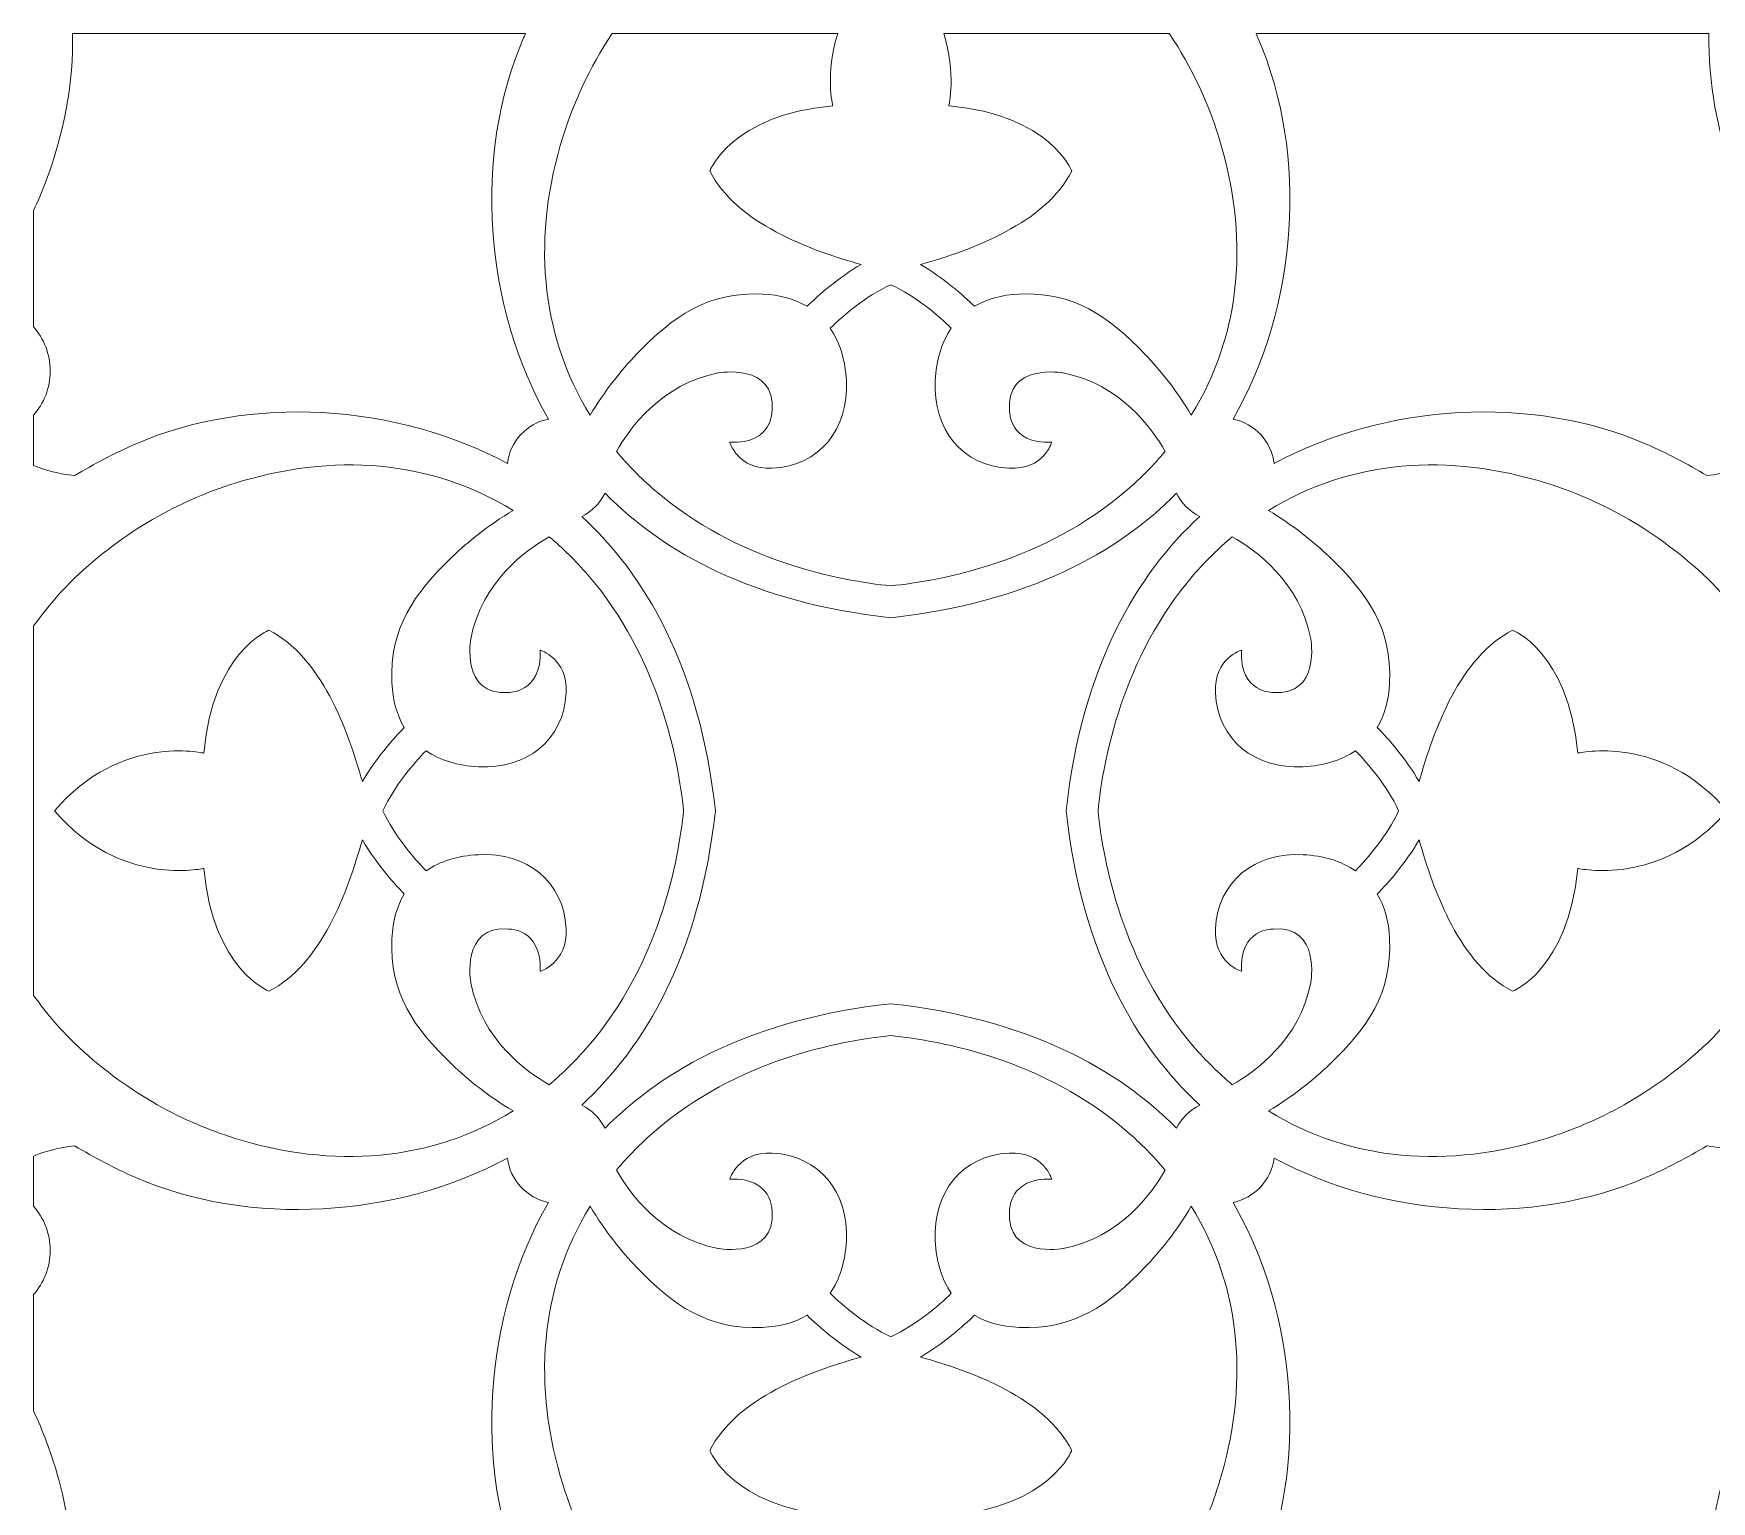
# Model space of a CAD drawing. Header units: millimetres. Extents: x -1200 to 1200, y -590 to 590.
# Drawn here: x -1200 to -720.7, y 170.7 to 590 of the extents above; entities that cross this region are included whole.
import ezdxf

# ---------------------------------------------------------------- set-up
doc = ezdxf.new("R2010")
doc.units = ezdxf.units.MM
doc.header["$MEASUREMENT"] = 0
doc.layers.add('Layer 1', color=7, linetype='Continuous')

msp = doc.modelspace()

# ---------------------------------------------------------------- linework, layer by layer
at = {"layer": 'Layer 1', "color": 250, "lineweight": 20}
for points, knots in [([(-1059.5195, 589.9783), (-1059.5195, 589.9783), (-1188.8928, 589.9783), (-1188.8928, 589.9783), (-1188.6771, 576.0574), (-1191.245, 561.8241), (-1196.3308, 548.2592), (-1197.4504, 545.2726), (-1198.6911, 542.3175), (-1200.0497, 539.4061), (-1200.0497, 539.4061), (-1200.0497, 506.2247), (-1200.0497, 506.2247), (-1197.0976, 502.8496), (-1195.3066, 498.4297), (-1195.3066, 493.5927), (-1195.3066, 488.7557), (-1197.0965, 484.3357), (-1200.0497, 480.9606), (-1200.0497, 480.9606), (-1200.0497, 466.6296), (-1200.0497, 466.6296), (-1196.6348, 465.2076), (-1192.7419, 464.1954), (-1188.305, 463.7234), (-1182.7504, 467.0619), (-1176.8999, 470.1402), (-1170.8064, 472.7819), (-1138.2894, 486.8849), (-1096.4674, 484.3388), (-1064.7009, 467.2023), (-1063.9128, 473.5326), (-1059.125, 478.6219), (-1052.951, 479.866), (-1071.4514, 511.9457), (-1074.5704, 555.27), (-1060.0626, 588.7413), (-1059.8836, 589.1543), (-1059.7036, 589.5674), (-1059.5195, 589.9783)], [0, 0, 0, 0, 0.07692308, 0.07692308, 0.07692308, 0.15384615, 0.15384615, 0.15384615, 0.23076923, 0.23076923, 0.23076923, 0.30769231, 0.30769231, 0.30769231, 0.38461538, 0.38461538, 0.38461538, 0.46153846, 0.46153846, 0.46153846, 0.53846154, 0.53846154, 0.53846154, 0.61538462, 0.61538462, 0.61538462, 0.69230769, 0.69230769, 0.69230769, 0.76923077, 0.76923077, 0.76923077, 0.84615385, 0.84615385, 0.84615385, 0.92307692, 0.92307692, 0.92307692, 1, 1, 1, 1]), ([(-970.3046, 589.9783), (-970.3046, 589.9783), (-1034.7436, 589.9783), (-1034.7436, 589.9783), (-1041.3751, 580.0155), (-1045.8335, 570.0495), (-1048.7765, 560.6634), (-1057.6311, 532.435), (-1055.5168, 504.3398), (-1041.0294, 480.9728), (-1036.8477, 488.0253), (-1032.1697, 493.8134), (-1027.7663, 498.4062), (-1017.3344, 509.2887), (-1007.4335, 516.2833), (-991.8507, 515.5895), (-986.8301, 515.3646), (-982.5711, 514.1409), (-979.0972, 512.0729), (-975.7209, 515.3403), (-970.1775, 520.2108), (-963.6293, 524.0448), (-978.489, 528.1707), (-999.3091, 535.8184), (-1006.8528, 550.7291), (-1006.8528, 550.7291), (-1000.8222, 566.6336), (-971.765, 569.3751), (-971.765, 569.3751), (-973.9453, 578.516), (-970.3046, 589.9783)], [0, 0, 0, 0, 0.1, 0.1, 0.1, 0.2, 0.2, 0.2, 0.3, 0.3, 0.3, 0.4, 0.4, 0.4, 0.5, 0.5, 0.5, 0.6, 0.6, 0.6, 0.7, 0.7, 0.7, 0.8, 0.8, 0.8, 0.9, 0.9, 0.9, 1, 1, 1, 1]), ([(-875.5941, 589.9783), (-875.5941, 589.9783), (-940.0331, 589.9783), (-940.0331, 589.9783), (-936.3914, 578.516), (-938.5728, 569.3751), (-938.5728, 569.3751), (-909.5165, 566.6336), (-903.485, 550.7291), (-903.485, 550.7291), (-911.0297, 535.8184), (-931.8487, 528.1707), (-946.7074, 524.0448), (-940.1603, 520.2108), (-934.6158, 515.3403), (-931.2395, 512.0729), (-927.7656, 514.1409), (-923.5066, 515.3646), (-918.487, 515.5895), (-902.9043, 516.2833), (-893.0023, 509.2887), (-882.5704, 498.4062), (-878.168, 493.8134), (-873.491, 488.0253), (-869.3094, 480.9728), (-854.8199, 504.3398), (-852.7077, 532.435), (-861.5612, 560.6634), (-864.5053, 570.0495), (-868.9626, 580.0155), (-875.5941, 589.9783)], [0, 0, 0, 0, 0.1, 0.1, 0.1, 0.2, 0.2, 0.2, 0.3, 0.3, 0.3, 0.4, 0.4, 0.4, 0.5, 0.5, 0.5, 0.6, 0.6, 0.6, 0.7, 0.7, 0.7, 0.8, 0.8, 0.8, 0.9, 0.9, 0.9, 1, 1, 1, 1]), ([(-721.4459, 589.9783), (-721.4459, 589.9783), (-850.8181, 589.9783), (-850.8181, 589.9783), (-850.8181, 589.9783), (-850.2752, 588.7413), (-850.2752, 588.7413), (-835.7664, 555.27), (-838.8863, 511.9457), (-857.3866, 479.866), (-851.2138, 478.6219), (-846.426, 473.5326), (-845.6358, 467.2023), (-813.8704, 484.3388), (-772.0494, 486.8849), (-739.5324, 472.7819), (-733.4368, 470.1402), (-727.5884, 467.0619), (-722.0328, 463.7234), (-711.4188, 464.8515), (-703.9199, 469.0731), (-698.6175, 474.5997), (-707.9002, 475.9466), (-715.0311, 483.937), (-715.0311, 493.5927), (-715.0311, 504.1923), (-706.4388, 512.787), (-695.8423, 512.787), (-694.9799, 512.787), (-694.1307, 512.73), (-693.2989, 512.6202), (-694.207, 513.7117), (-695.0989, 514.8184), (-695.9714, 515.9445), (-703.6493, 525.8433), (-709.7185, 536.8153), (-714.008, 548.2592), (-719.0938, 561.8241), (-721.6626, 576.0574), (-721.4459, 589.9783)], [0, 0, 0, 0, 0.07692308, 0.07692308, 0.07692308, 0.15384615, 0.15384615, 0.15384615, 0.23076923, 0.23076923, 0.23076923, 0.30769231, 0.30769231, 0.30769231, 0.38461538, 0.38461538, 0.38461538, 0.46153846, 0.46153846, 0.46153846, 0.53846154, 0.53846154, 0.53846154, 0.61538462, 0.61538462, 0.61538462, 0.69230769, 0.69230769, 0.69230769, 0.76923077, 0.76923077, 0.76923077, 0.84615385, 0.84615385, 0.84615385, 0.92307692, 0.92307692, 0.92307692, 1, 1, 1, 1]), ([(-955.1693, 432.2428), (-940.8293, 433.6843), (-911.3195, 439.1143), (-887.702, 459.5852), (-883.6656, 463.0825), (-880.0371, 466.7772), (-876.7992, 470.6396), (-880.4612, 477.1022), (-889.6362, 489.9794), (-905.8931, 493.0382), (-905.8931, 493.0382), (-922.3432, 496.0635), (-921.247, 482.3115), (-921.247, 482.3115), (-921.5215, 472.6843), (-909.1839, 473.2336), (-909.1839, 473.2336), (-911.4965, 465.3418), (-921.3283, 465.8057), (-934.8671, 466.4435), (-943.1897, 477.0655), (-942.4758, 490.839), (-942.1707, 496.739), (-940.6219, 501.8333), (-937.8731, 505.8433), (-941.5992, 509.4372), (-948.0284, 514.9802), (-955.1693, 518.2373), (-962.3094, 514.9802), (-968.7385, 509.4372), (-972.4656, 505.8433), (-969.7159, 501.8333), (-968.168, 496.739), (-967.863, 490.839), (-967.149, 477.0655), (-975.4707, 466.4435), (-989.0093, 465.8057), (-998.8413, 465.3418), (-1001.1548, 473.2336), (-1001.1548, 473.2336), (-988.8161, 472.6843), (-989.0908, 482.3115), (-989.0908, 482.3115), (-987.9944, 496.0635), (-1004.4447, 493.0382), (-1004.4447, 493.0382), (-1020.7016, 489.9794), (-1029.8765, 477.1022), (-1033.5395, 470.6396), (-1030.3016, 466.7772), (-1026.6721, 463.0825), (-1022.6358, 459.5852), (-999.0182, 439.1143), (-969.5094, 433.6843), (-955.1693, 432.2428)], [0, 0, 0, 0, 0.05555556, 0.05555556, 0.05555556, 0.11111111, 0.11111111, 0.11111111, 0.16666667, 0.16666667, 0.16666667, 0.22222222, 0.22222222, 0.22222222, 0.27777778, 0.27777778, 0.27777778, 0.33333333, 0.33333333, 0.33333333, 0.38888889, 0.38888889, 0.38888889, 0.44444444, 0.44444444, 0.44444444, 0.5, 0.5, 0.5, 0.55555556, 0.55555556, 0.55555556, 0.61111111, 0.61111111, 0.61111111, 0.66666667, 0.66666667, 0.66666667, 0.72222222, 0.72222222, 0.72222222, 0.77777778, 0.77777778, 0.77777778, 0.83333333, 0.83333333, 0.83333333, 0.88888889, 0.88888889, 0.88888889, 0.94444444, 0.94444444, 0.94444444, 1, 1, 1, 1]), ([(-1200.0497, 420.7745), (-1200.0497, 420.7745), (-1200.0497, 315.2366), (-1200.0497, 315.2366), (-1196.168, 309.9979), (-1192.0311, 304.931), (-1187.1619, 300.4541), (-1172.3683, 286.8465), (-1156.8925, 278.9608), (-1142.7355, 274.5186), (-1114.5172, 265.6624), (-1086.428, 267.7742), (-1063.0687, 282.2689), (-1070.1192, 286.4518), (-1075.9037, 291.1301), (-1080.4962, 295.5337), (-1091.3755, 305.9675), (-1098.368, 315.8714), (-1097.6755, 331.4586), (-1097.4517, 336.4828), (-1096.2264, 340.741), (-1094.1599, 344.2179), (-1097.4263, 347.5941), (-1102.2935, 353.1391), (-1106.1283, 359.6881), (-1110.2531, 344.8252), (-1117.8965, 324.0002), (-1132.805, 316.4533), (-1132.805, 316.4533), (-1148.705, 322.4876), (-1151.4456, 351.5522), (-1151.4456, 351.5522), (-1175.1366, 345.8862), (-1194.066, 368.0061), (-1175.1366, 390.1249), (-1151.4456, 384.4569), (-1151.4456, 384.4569), (-1148.705, 413.5235), (-1132.805, 419.5579), (-1132.805, 419.5579), (-1117.8965, 412.0109), (-1110.2531, 391.1859), (-1106.1283, 376.323), (-1102.2935, 382.872), (-1097.4263, 388.416), (-1094.1599, 391.7922), (-1096.2264, 395.2702), (-1097.4517, 399.5273), (-1097.6755, 404.5505), (-1098.368, 420.1387), (-1091.3755, 430.0436), (-1080.4962, 440.4764), (-1075.9037, 444.881), (-1070.1192, 449.5593), (-1063.0687, 453.7422), (-1086.428, 468.2369), (-1114.5172, 470.3487), (-1142.7355, 461.4926), (-1156.8925, 457.0503), (-1172.3683, 449.1646), (-1187.1619, 435.557), (-1192.0311, 431.0801), (-1196.168, 426.0132), (-1200.0497, 420.7745)], [0, 0, 0, 0, 0.04761905, 0.04761905, 0.04761905, 0.0952381, 0.0952381, 0.0952381, 0.14285714, 0.14285714, 0.14285714, 0.19047619, 0.19047619, 0.19047619, 0.23809524, 0.23809524, 0.23809524, 0.28571429, 0.28571429, 0.28571429, 0.33333333, 0.33333333, 0.33333333, 0.38095238, 0.38095238, 0.38095238, 0.42857143, 0.42857143, 0.42857143, 0.47619048, 0.47619048, 0.47619048, 0.52380952, 0.52380952, 0.52380952, 0.57142857, 0.57142857, 0.57142857, 0.61904762, 0.61904762, 0.61904762, 0.66666667, 0.66666667, 0.66666667, 0.71428571, 0.71428571, 0.71428571, 0.76190476, 0.76190476, 0.76190476, 0.80952381, 0.80952381, 0.80952381, 0.85714286, 0.85714286, 0.85714286, 0.9047619, 0.9047619, 0.9047619, 0.95238095, 0.95238095, 0.95238095, 1, 1, 1, 1]), ([(-631.7531, 368.0061), (-631.7531, 368.0061), (-623.468, 359.7176), (-623.468, 359.7176), (-623.468, 359.7176), (-624.0202, 359.7786), (-624.0202, 359.7786), (-653.7273, 366.1882), (-673.5355, 356.5), (-685.5751, 346.0103), (-700.3178, 333.1655), (-708.3548, 314.0821), (-723.1758, 300.4541), (-737.9683, 286.8465), (-753.4443, 278.9608), (-767.6012, 274.5186), (-795.8215, 265.6624), (-823.9087, 267.7742), (-847.2701, 282.2689), (-840.2185, 286.4518), (-834.4341, 291.1301), (-829.8416, 295.5337), (-818.9613, 305.9675), (-811.9707, 315.8714), (-812.6623, 331.4586), (-812.887, 336.4828), (-814.1104, 340.741), (-816.1788, 344.2179), (-812.9125, 347.5941), (-808.0443, 353.1391), (-804.2094, 359.6881), (-800.0856, 344.8252), (-792.4403, 324.0002), (-777.5328, 316.4533), (-777.5328, 316.4533), (-761.6337, 322.4876), (-758.8921, 351.5522), (-758.8921, 351.5522), (-735.2012, 345.8862), (-716.2708, 368.0061), (-735.2012, 390.1249), (-758.8921, 384.4569), (-758.8921, 384.4569), (-761.6337, 413.5235), (-777.5328, 419.5579), (-777.5328, 419.5579), (-792.4403, 412.0109), (-800.0856, 391.1859), (-804.2094, 376.323), (-808.0443, 382.872), (-812.9125, 388.416), (-816.1788, 391.7922), (-814.1104, 395.2702), (-812.887, 399.5273), (-812.6623, 404.5505), (-811.9707, 420.1387), (-818.9613, 430.0436), (-829.8416, 440.4764), (-834.4341, 444.881), (-840.2185, 449.5593), (-847.2701, 453.7422), (-823.9087, 468.2369), (-795.8215, 470.3487), (-767.6012, 461.4926), (-753.4443, 457.0503), (-737.9683, 449.1646), (-723.1758, 435.557), (-708.3548, 421.929), (-700.3178, 402.8456), (-685.5751, 389.9998), (-673.5355, 379.5111), (-653.7273, 369.8229), (-624.0202, 376.2305), (-624.0202, 376.2305), (-623.468, 376.2935), (-623.468, 376.2935), (-623.468, 376.2935), (-631.7531, 368.0061), (-631.7531, 368.0061)], [0, 0, 0, 0, 0.03846154, 0.03846154, 0.03846154, 0.07692308, 0.07692308, 0.07692308, 0.11538462, 0.11538462, 0.11538462, 0.15384615, 0.15384615, 0.15384615, 0.19230769, 0.19230769, 0.19230769, 0.23076923, 0.23076923, 0.23076923, 0.26923077, 0.26923077, 0.26923077, 0.30769231, 0.30769231, 0.30769231, 0.34615385, 0.34615385, 0.34615385, 0.38461538, 0.38461538, 0.38461538, 0.42307692, 0.42307692, 0.42307692, 0.46153846, 0.46153846, 0.46153846, 0.5, 0.5, 0.5, 0.53846154, 0.53846154, 0.53846154, 0.57692308, 0.57692308, 0.57692308, 0.61538462, 0.61538462, 0.61538462, 0.65384615, 0.65384615, 0.65384615, 0.69230769, 0.69230769, 0.69230769, 0.73076923, 0.73076923, 0.73076923, 0.76923077, 0.76923077, 0.76923077, 0.80769231, 0.80769231, 0.80769231, 0.84615385, 0.84615385, 0.84615385, 0.88461538, 0.88461538, 0.88461538, 0.92307692, 0.92307692, 0.92307692, 0.96153846, 0.96153846, 0.96153846, 1, 1, 1, 1]), ([(-905.0765, 368.0061), (-900.5074, 326.7559), (-884.9216, 300.563), (-866.8839, 283.9372), (-869.7508, 282.5161), (-872.0948, 280.1917), (-873.5389, 277.3373), (-890.2718, 294.248), (-915.906, 308.5565), (-955.1693, 312.8797), (-994.4328, 308.5565), (-1020.066, 294.248), (-1036.7978, 277.3373), (-1038.2439, 280.1917), (-1040.587, 282.5161), (-1043.4548, 283.9372), (-1025.4172, 300.563), (-1009.8314, 326.7559), (-1005.2622, 368.0061), (-1009.8314, 409.2552), (-1025.4172, 435.4472), (-1043.4548, 452.0739), (-1040.587, 453.495), (-1038.2439, 455.8194), (-1036.7978, 458.6728), (-1020.066, 441.7632), (-994.4328, 427.4547), (-955.1693, 423.1314), (-915.906, 427.4547), (-890.2718, 441.7632), (-873.5389, 458.6728), (-872.0948, 455.8194), (-869.7508, 453.495), (-866.8839, 452.0739), (-884.9216, 435.4472), (-900.5074, 409.2552), (-905.0765, 368.0061)], [0, 0, 0, 0, 0.08333333, 0.08333333, 0.08333333, 0.16666667, 0.16666667, 0.16666667, 0.25, 0.25, 0.25, 0.33333333, 0.33333333, 0.33333333, 0.41666667, 0.41666667, 0.41666667, 0.5, 0.5, 0.5, 0.58333333, 0.58333333, 0.58333333, 0.66666667, 0.66666667, 0.66666667, 0.75, 0.75, 0.75, 0.83333333, 0.83333333, 0.83333333, 0.91666667, 0.91666667, 0.91666667, 1, 1, 1, 1]), ([(-1100.2555, 368.0061), (-1096.9911, 360.922), (-1091.5006, 354.5541), (-1087.9321, 350.8524), (-1083.9213, 353.6019), (-1078.8304, 355.1502), (-1072.9311, 355.4553), (-1059.1616, 356.1694), (-1048.5437, 347.8443), (-1047.9049, 334.3008), (-1047.4422, 324.4682), (-1055.3307, 322.1539), (-1055.3307, 322.1539), (-1054.7826, 334.4961), (-1064.406, 334.2194), (-1064.406, 334.2194), (-1078.1551, 335.318), (-1075.1308, 318.8632), (-1075.1308, 318.8632), (-1072.0728, 302.6015), (-1059.1992, 293.4219), (-1052.7385, 289.7599), (-1048.8772, 292.9987), (-1045.1836, 296.6293), (-1041.6874, 300.6647), (-1021.2935, 324.2108), (-1015.8293, 353.607), (-1014.368, 368.0061), (-1015.8293, 382.4041), (-1021.2935, 411.7993), (-1041.6874, 435.3454), (-1045.1836, 439.3808), (-1048.8772, 443.0124), (-1052.7385, 446.2512), (-1059.1992, 442.5871), (-1072.0728, 433.4096), (-1075.1308, 417.148), (-1075.1308, 417.148), (-1078.1551, 400.6931), (-1064.406, 401.7907), (-1064.406, 401.7907), (-1054.7826, 401.515), (-1055.3307, 413.8572), (-1055.3307, 413.8572), (-1047.4422, 411.543), (-1047.9049, 401.7093), (-1048.5437, 388.1668), (-1059.1616, 379.8417), (-1072.9311, 380.5547), (-1078.8304, 380.8609), (-1083.9213, 382.4092), (-1087.9321, 385.1578), (-1091.5006, 381.4581), (-1096.9911, 375.0881), (-1100.2555, 368.0061)], [0, 0, 0, 0, 0.05555556, 0.05555556, 0.05555556, 0.11111111, 0.11111111, 0.11111111, 0.16666667, 0.16666667, 0.16666667, 0.22222222, 0.22222222, 0.22222222, 0.27777778, 0.27777778, 0.27777778, 0.33333333, 0.33333333, 0.33333333, 0.38888889, 0.38888889, 0.38888889, 0.44444444, 0.44444444, 0.44444444, 0.5, 0.5, 0.5, 0.55555556, 0.55555556, 0.55555556, 0.61111111, 0.61111111, 0.61111111, 0.66666667, 0.66666667, 0.66666667, 0.72222222, 0.72222222, 0.72222222, 0.77777778, 0.77777778, 0.77777778, 0.83333333, 0.83333333, 0.83333333, 0.88888889, 0.88888889, 0.88888889, 0.94444444, 0.94444444, 0.94444444, 1, 1, 1, 1]), ([(-810.0813, 368.0061), (-813.3467, 360.922), (-818.8382, 354.5541), (-822.4056, 350.8524), (-826.4144, 353.6019), (-831.5084, 355.1502), (-837.4056, 355.4553), (-851.1752, 356.1694), (-861.7951, 347.8443), (-862.4327, 334.3008), (-862.8955, 324.4682), (-855.006, 322.1539), (-855.006, 322.1539), (-855.5561, 334.4961), (-845.9327, 334.2194), (-845.9327, 334.2194), (-832.1836, 335.318), (-835.207, 318.8632), (-835.207, 318.8632), (-838.2659, 302.6015), (-851.1385, 293.4219), (-857.5992, 289.7599), (-861.4616, 292.9987), (-865.1552, 296.6293), (-868.6514, 300.6647), (-889.0453, 324.2108), (-894.5083, 353.607), (-895.9697, 368.0061), (-894.5083, 382.4041), (-889.0453, 411.7993), (-868.6514, 435.3454), (-865.1552, 439.3808), (-861.4616, 443.0124), (-857.5992, 446.2512), (-851.1385, 442.5871), (-838.2659, 433.4096), (-835.207, 417.148), (-835.207, 417.148), (-832.1836, 400.6931), (-845.9327, 401.7907), (-845.9327, 401.7907), (-855.5561, 401.515), (-855.006, 413.8572), (-855.006, 413.8572), (-862.8955, 411.543), (-862.4327, 401.7093), (-861.7951, 388.1668), (-851.1752, 379.8417), (-837.4056, 380.5547), (-831.5084, 380.8609), (-826.4144, 382.4092), (-822.4056, 385.1578), (-818.8382, 381.4581), (-813.3467, 375.0881), (-810.0813, 368.0061)], [0, 0, 0, 0, 0.05555556, 0.05555556, 0.05555556, 0.11111111, 0.11111111, 0.11111111, 0.16666667, 0.16666667, 0.16666667, 0.22222222, 0.22222222, 0.22222222, 0.27777778, 0.27777778, 0.27777778, 0.33333333, 0.33333333, 0.33333333, 0.38888889, 0.38888889, 0.38888889, 0.44444444, 0.44444444, 0.44444444, 0.5, 0.5, 0.5, 0.55555556, 0.55555556, 0.55555556, 0.61111111, 0.61111111, 0.61111111, 0.66666667, 0.66666667, 0.66666667, 0.72222222, 0.72222222, 0.72222222, 0.77777778, 0.77777778, 0.77777778, 0.83333333, 0.83333333, 0.83333333, 0.88888889, 0.88888889, 0.88888889, 0.94444444, 0.94444444, 0.94444444, 1, 1, 1, 1]), ([(-955.1693, 303.7683), (-940.8293, 302.3268), (-911.3195, 296.8969), (-887.702, 276.4259), (-883.6656, 272.9286), (-880.0371, 269.2339), (-876.7992, 265.3715), (-880.4612, 258.908), (-889.6362, 246.0307), (-905.8931, 242.9729), (-905.8931, 242.9729), (-922.3432, 239.9476), (-921.247, 253.6997), (-921.247, 253.6997), (-921.5215, 263.3268), (-909.1839, 262.7776), (-909.1839, 262.7776), (-911.4965, 270.6683), (-921.3283, 270.2054), (-934.8671, 269.5666), (-943.1897, 258.9456), (-942.4758, 245.1711), (-942.1707, 239.2721), (-940.6219, 234.1778), (-937.8731, 230.1678), (-941.5992, 226.5739), (-948.0284, 221.0289), (-955.1693, 217.7738), (-962.3094, 221.0289), (-968.7385, 226.5739), (-972.4656, 230.1678), (-969.7159, 234.1778), (-968.168, 239.2721), (-967.863, 245.1711), (-967.149, 258.9456), (-975.4707, 269.5666), (-989.0093, 270.2054), (-998.8413, 270.6683), (-1001.1548, 262.7776), (-1001.1548, 262.7776), (-988.8161, 263.3268), (-989.0908, 253.6997), (-989.0908, 253.6997), (-987.9944, 239.9476), (-1004.4447, 242.9729), (-1004.4447, 242.9729), (-1020.7016, 246.0307), (-1029.8765, 258.908), (-1033.5395, 265.3715), (-1030.3016, 269.2339), (-1026.6721, 272.9286), (-1022.6358, 276.4259), (-999.0182, 296.8969), (-969.5094, 302.3268), (-955.1693, 303.7683)], [0, 0, 0, 0, 0.05555556, 0.05555556, 0.05555556, 0.11111111, 0.11111111, 0.11111111, 0.16666667, 0.16666667, 0.16666667, 0.22222222, 0.22222222, 0.22222222, 0.27777778, 0.27777778, 0.27777778, 0.33333333, 0.33333333, 0.33333333, 0.38888889, 0.38888889, 0.38888889, 0.44444444, 0.44444444, 0.44444444, 0.5, 0.5, 0.5, 0.55555556, 0.55555556, 0.55555556, 0.61111111, 0.61111111, 0.61111111, 0.66666667, 0.66666667, 0.66666667, 0.72222222, 0.72222222, 0.72222222, 0.77777778, 0.77777778, 0.77777778, 0.83333333, 0.83333333, 0.83333333, 0.88888889, 0.88888889, 0.88888889, 0.94444444, 0.94444444, 0.94444444, 1, 1, 1, 1]), ([(-1200.0497, 269.3804), (-1200.0497, 269.3804), (-1200.0497, 255.0496), (-1200.0497, 255.0496), (-1197.0965, 251.6733), (-1195.3066, 247.2555), (-1195.3066, 242.4175), (-1195.3066, 237.5805), (-1197.0976, 233.1615), (-1200.0497, 229.7853), (-1200.0497, 229.7853), (-1200.0497, 196.6039), (-1200.0497, 196.6039), (-1198.6911, 193.6926), (-1197.4504, 190.7375), (-1196.3308, 187.7509), (-1188.9843, 168.1598), (-1186.8904, 147.1711), (-1190.8514, 127.7448), (-1191.4514, 124.803), (-1192.1918, 121.8967), (-1193.0694, 119.0352), (-1190.2097, 119.9152), (-1187.3043, 120.6537), (-1184.3623, 121.2549), (-1164.9437, 125.217), (-1143.9609, 123.1235), (-1124.3745, 115.7749), (-1112.9338, 111.4842), (-1101.965, 105.4123), (-1092.0681, 97.7331), (-1080.1657, 88.4987), (-1070.3022, 77.2276), (-1060.446, 65.9678), (-1053.8216, 58.4005), (-1047.1981, 50.8322), (-1040.0664, 44.1123), (-1030.4582, 35.0579), (-1021.9362, 28.0236), (-1014.5175, 22.556), (-1004.1803, 14.9368), (-993.8643, 9.8222), (-983.17, 5.565), (-983.17, 5.565), (-974.4822, 14.2543), (-974.4822, 14.2543), (-975.5317, 27.0695), (-978.5653, 45.8732), (-987.1677, 59.5174), (-993.848, 70.1151), (-1006.9362, 77.8247), (-1015.928, 86.4947), (-1029.6325, 99.7127), (-1048.7918, 121.265), (-1060.0626, 147.2698), (-1074.5704, 180.7411), (-1071.4514, 224.0644), (-1052.951, 256.1451), (-1059.125, 257.3892), (-1063.9128, 262.4785), (-1064.7009, 268.8088), (-1096.4674, 251.6723), (-1138.2894, 249.1262), (-1170.8064, 263.2292), (-1176.8999, 265.871), (-1182.7504, 268.9492), (-1188.305, 272.2867), (-1192.7419, 271.8157), (-1196.6348, 270.8026), (-1200.0497, 269.3804)], [0, 0, 0, 0, 0.04347826, 0.04347826, 0.04347826, 0.08695652, 0.08695652, 0.08695652, 0.13043478, 0.13043478, 0.13043478, 0.17391304, 0.17391304, 0.17391304, 0.2173913, 0.2173913, 0.2173913, 0.26086957, 0.26086957, 0.26086957, 0.30434783, 0.30434783, 0.30434783, 0.34782609, 0.34782609, 0.34782609, 0.39130435, 0.39130435, 0.39130435, 0.43478261, 0.43478261, 0.43478261, 0.47826087, 0.47826087, 0.47826087, 0.52173913, 0.52173913, 0.52173913, 0.56521739, 0.56521739, 0.56521739, 0.60869565, 0.60869565, 0.60869565, 0.65217391, 0.65217391, 0.65217391, 0.69565217, 0.69565217, 0.69565217, 0.73913043, 0.73913043, 0.73913043, 0.7826087, 0.7826087, 0.7826087, 0.82608696, 0.82608696, 0.82608696, 0.86956522, 0.86956522, 0.86956522, 0.91304348, 0.91304348, 0.91304348, 0.95652174, 0.95652174, 0.95652174, 1, 1, 1, 1]), ([(-857.3866, 256.1451), (-851.2138, 257.3892), (-846.426, 262.4785), (-845.6358, 268.8088), (-813.8704, 251.6723), (-772.0494, 249.1262), (-739.5324, 263.2292), (-733.4368, 265.871), (-727.5884, 268.9492), (-722.0328, 272.2867), (-711.4188, 271.1596), (-703.9199, 266.9371), (-698.6175, 261.4103), (-707.9002, 260.0645), (-715.0311, 252.0742), (-715.0311, 242.4175), (-715.0311, 231.8188), (-706.4388, 223.2231), (-695.8423, 223.2231), (-694.9799, 223.2231), (-694.1307, 223.2811), (-693.2989, 223.391), (-694.207, 222.2994), (-695.0989, 221.1917), (-695.9714, 220.0666), (-703.6493, 210.1668), (-709.7185, 199.1959), (-714.008, 187.7509), (-721.3545, 168.1598), (-723.4473, 147.1711), (-719.4864, 127.7448), (-718.8863, 124.803), (-718.146, 121.8967), (-717.2684, 119.0352), (-720.1269, 119.9152), (-723.0334, 120.6537), (-725.9755, 121.2549), (-745.3952, 125.217), (-766.3768, 123.1235), (-785.9633, 115.7749), (-797.404, 111.4842), (-808.3718, 105.4123), (-818.2697, 97.7331), (-830.1721, 88.4987), (-840.0355, 77.2276), (-849.8917, 65.9678), (-856.5151, 58.4005), (-863.1406, 50.8322), (-870.2724, 44.1123), (-879.8796, 35.0579), (-888.4026, 28.0236), (-895.8182, 22.556), (-906.1575, 14.9368), (-916.4744, 9.8222), (-927.1667, 5.565), (-927.1667, 5.565), (-935.8565, 14.2543), (-935.8565, 14.2543), (-934.806, 27.0695), (-931.7725, 45.8732), (-923.17, 59.5174), (-916.4897, 70.1151), (-903.4016, 77.8247), (-894.4086, 86.4947), (-880.7053, 99.7127), (-861.5449, 121.265), (-850.2752, 147.2698), (-835.7664, 180.7411), (-838.8863, 224.0644), (-857.3866, 256.1451)], [0, 0, 0, 0, 0.04347826, 0.04347826, 0.04347826, 0.08695652, 0.08695652, 0.08695652, 0.13043478, 0.13043478, 0.13043478, 0.17391304, 0.17391304, 0.17391304, 0.2173913, 0.2173913, 0.2173913, 0.26086957, 0.26086957, 0.26086957, 0.30434783, 0.30434783, 0.30434783, 0.34782609, 0.34782609, 0.34782609, 0.39130435, 0.39130435, 0.39130435, 0.43478261, 0.43478261, 0.43478261, 0.47826087, 0.47826087, 0.47826087, 0.52173913, 0.52173913, 0.52173913, 0.56521739, 0.56521739, 0.56521739, 0.60869565, 0.60869565, 0.60869565, 0.65217391, 0.65217391, 0.65217391, 0.69565217, 0.69565217, 0.69565217, 0.73913043, 0.73913043, 0.73913043, 0.7826087, 0.7826087, 0.7826087, 0.82608696, 0.82608696, 0.82608696, 0.86956522, 0.86956522, 0.86956522, 0.91304348, 0.91304348, 0.91304348, 0.95652174, 0.95652174, 0.95652174, 1, 1, 1, 1]), ([(-955.1693, 123.8793), (-932.8871, 142.8336), (-938.5728, 166.636), (-938.5728, 166.636), (-909.5165, 169.3775), (-903.485, 185.2811), (-903.485, 185.2811), (-911.0297, 200.1928), (-931.8487, 207.8404), (-946.7074, 211.9663), (-940.1603, 215.8003), (-934.6158, 220.6708), (-931.2395, 223.9372), (-927.7656, 221.8702), (-923.5066, 220.6465), (-918.487, 220.4216), (-902.9043, 219.7279), (-893.0023, 226.7224), (-882.5704, 237.6049), (-878.168, 242.1977), (-873.491, 247.9848), (-869.3094, 255.0384), (-854.8199, 231.6713), (-852.7077, 203.5741), (-861.5612, 175.3477), (-866.0022, 161.1866), (-873.8867, 145.7063), (-887.4894, 130.9095), (-901.1145, 116.0842), (-920.1915, 108.045), (-933.0345, 93.296), (-943.5203, 81.2549), (-953.2056, 61.441), (-946.7968, 31.7244), (-946.7968, 31.7244), (-945.9833, 24.385), (-945.9833, 24.385), (-945.9833, 24.385), (-955.1053, 33.5116), (-955.1053, 33.5116), (-955.1053, 33.5116), (-955.1693, 33.4496), (-955.1693, 33.4496), (-955.1693, 33.4496), (-955.2304, 33.5116), (-955.2304, 33.5116), (-955.2304, 33.5116), (-964.3555, 24.385), (-964.3555, 24.385), (-964.3555, 24.385), (-963.5409, 31.7244), (-963.5409, 31.7244), (-957.1331, 61.441), (-966.8185, 81.2549), (-977.3033, 93.296), (-990.1463, 108.045), (-1009.2243, 116.0842), (-1022.8484, 130.9095), (-1036.4521, 145.7063), (-1044.3365, 161.1866), (-1048.7765, 175.3477), (-1057.6311, 203.5741), (-1055.5168, 231.6713), (-1041.0294, 255.0384), (-1036.8477, 247.9848), (-1032.1697, 242.1977), (-1027.7663, 237.6049), (-1017.3344, 226.7224), (-1007.4335, 219.7279), (-991.8507, 220.4216), (-986.8301, 220.6465), (-982.5711, 221.8702), (-979.0972, 223.9372), (-975.7209, 220.6708), (-970.1775, 215.8003), (-963.6293, 211.9663), (-978.489, 207.8404), (-999.3091, 200.1928), (-1006.8528, 185.2811), (-1006.8528, 185.2811), (-1000.8222, 169.3775), (-971.765, 166.636), (-971.765, 166.636), (-977.4507, 142.8336), (-955.1693, 123.8793)], [0, 0, 0, 0, 0.03571429, 0.03571429, 0.03571429, 0.07142857, 0.07142857, 0.07142857, 0.10714286, 0.10714286, 0.10714286, 0.14285714, 0.14285714, 0.14285714, 0.17857143, 0.17857143, 0.17857143, 0.21428571, 0.21428571, 0.21428571, 0.25, 0.25, 0.25, 0.28571429, 0.28571429, 0.28571429, 0.32142857, 0.32142857, 0.32142857, 0.35714286, 0.35714286, 0.35714286, 0.39285714, 0.39285714, 0.39285714, 0.42857143, 0.42857143, 0.42857143, 0.46428571, 0.46428571, 0.46428571, 0.5, 0.5, 0.5, 0.53571429, 0.53571429, 0.53571429, 0.57142857, 0.57142857, 0.57142857, 0.60714286, 0.60714286, 0.60714286, 0.64285714, 0.64285714, 0.64285714, 0.67857143, 0.67857143, 0.67857143, 0.71428571, 0.71428571, 0.71428571, 0.75, 0.75, 0.75, 0.78571429, 0.78571429, 0.78571429, 0.82142857, 0.82142857, 0.82142857, 0.85714286, 0.85714286, 0.85714286, 0.89285714, 0.89285714, 0.89285714, 0.92857143, 0.92857143, 0.92857143, 0.96428571, 0.96428571, 0.96428571, 1, 1, 1, 1])]:
    msp.add_open_spline(points, degree=3, knots=knots, dxfattribs=at)

doc.saveas('drawing.dxf')
